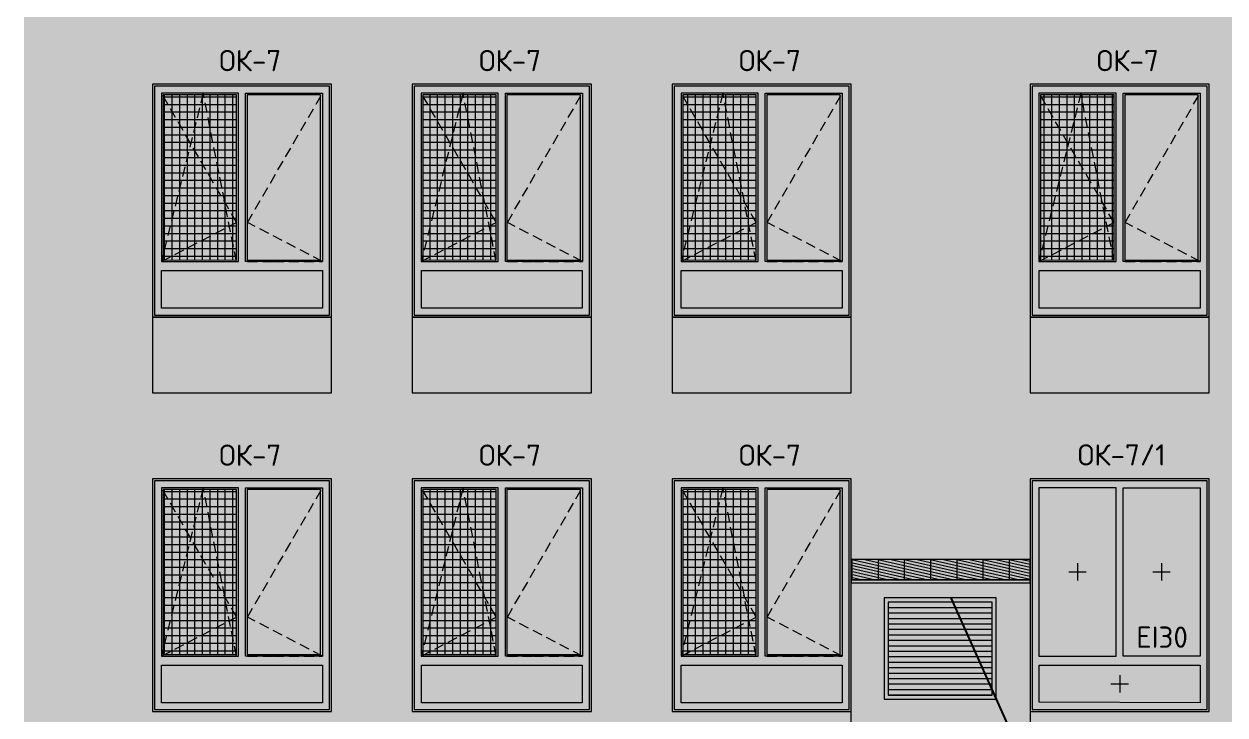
# Model space of a CAD drawing. Header units: millimetres. Extents: x -136099598 to 9192475, y 0 to 779331.
# Drawn here: x 274563 to 286441, y 289420 to 296250 of the extents above; entities that cross this region are included whole.
import ezdxf
from ezdxf import colors
from ezdxf.entities.mleader import LeaderData, LeaderLine
from ezdxf.math import Vec2, Vec3

# ---------------------------------------------------------------- set-up
doc = ezdxf.new("R2010")
doc.units = ezdxf.units.MM
doc.header["$MEASUREMENT"] = 0
doc.linetypes.add('ADSK_Штриховая_ш2 п1', pattern=[3, 2, -1])
doc.layers.get('0').update_dxf_attribs({"color": 250, "lineweight": 9})
for name, color, linetype, lineweight, true_color in [('!_Окно_00_Штрих_Стекло', 7, 'Continuous', 0, 0x737373), ('RAL 100 6030', 7, 'Continuous', 0, 0x989057), ('RAL 7016', 7, 'Continuous', 0, 0x383e42), ('RAL 90 10', 7, 'Continuous', 0, 0xf1ece1)]:
    doc.layers.add(name, color=color, linetype=linetype, lineweight=lineweight, true_color=true_color)
for name, color, linetype in [('PDF _0', 7, 'Continuous'), ('PDF _PDF _0', 7, 'Continuous'), ('PDF _Текст', 7, 'Continuous')]:
    doc.layers.add(name, color=color, linetype=linetype)
doc.layers.add('АР-Выноски', color=5, linetype='Continuous', lineweight=5)
doc.layers.add('СТЕНЫ кирпич ЛИДЕР', color=250, linetype='Continuous', lineweight=15)
doc.styles.add('ICOCPEUR', font='isocpeur.ttf')
doc.styles.add('ISOCPEUR', font='isocpeur.ttf', dxfattribs={"width": 0.7})
doc.styles.add('PDF ISOCPEUR', font='isocpeur.ttf')

# ---------------------------------------------------------------- blocks, each defined once
blk = doc.blocks.new('A$C5a98df8e')
at = {"layer": '!_Окно_00_Штрих_Стекло'}
h = blk.add_hatch(color=256, dxfattribs=at)
h.dxf.hatch_style = 1
h.set_gradient(color1=(70, 92, 124), color2=(219, 225, 235), name='CURVED')
h.paths.add_polyline_path([(88.91418560035527, 2212.762696000049), (851.5019628528389, 2212.762696000049), (850.069840348151, 548.4238148743752), (88.91418560035527, 548.4238148743752)])
h.paths.add_polyline_path([(1682.596321599558, 2213.016047161887), (920.7246055994183, 2212.25599367643), (920.7246055994183, 548.4238148743752), (1682.596321599558, 548.1704637125367)])
h.paths.add_polyline_path([(90.21357978926972, 460.4536994000664), (1681.724086994829, 458.4429726001108), (1681.297797929728, 88.99584011064144), (89.787290724169, 91.00656691065524)])
at = {"layer": 'RAL 7016'}
h = blk.add_hatch(color=256, dxfattribs=at)
h.dxf.hatch_style = 1
h.paths.add_polyline_path([(1771.510507199913, 2300.805603200104), (0, 2300.805603200104), (0, 0), (1771.510507199913, 0)])
h.paths.add_polyline_path([(921.5300965237257, 2212.436738650664), (1683.401812523865, 2212.762696000049), (1681.790830675251, 548.4238148743752), (919.9191146751109, 548.0978575249319)], flags=16)
h.paths.add_polyline_path([(850.7698286901577, 2212.762696000049), (850.8019745108322, 548.4238148743752), (88.92222205552389, 548.4238148743752), (88.90614914518665, 2212.762696000049)], flags=16)
h.paths.add_polyline_path([(1681.488852884882, 459.0529605355696), (1681.533040607406, 89.60449706553482), (90.02252911942196, 91.00529966503382), (89.97834139686893, 460.4537631350686)], flags=16)
at = {"layer": 'PDF _PDF _0', "lineweight": 0}
for p, q in [((469.8500436004251, 1466.819009386469), (469.8500436004251, 1294.367501487955)), ((1301.660463599488, 1466.819009386469), (1301.660463599488, 1294.367501487955)), ((383.6242896511394, 1380.593255437212), (556.0757975497108, 1380.593255437212)), ((1215.434709650202, 1380.593255437212), (1387.886217548774, 1380.593255437212)), ((887.1993261270982, 360.9481652230606), (887.1993261270982, 188.4966573245474)), ((800.9735721778125, 274.722411273804), (973.4250800763839, 274.722411273804))]:
    blk.add_line(p, q, dxfattribs=at)
for points in [[(0, 0), (1771.510507199913, 0), (1771.510507199913, 2300.805603200104), (0, 2300.805603200104)], [(20, 20), (1751.510507199913, 20), (1751.510507199913, 2280.805603200104), (20, 2280.805603200104)], [(88.91418560035527, 548.4238148743752), (850.785901600495, 548.4238148743752), (850.785901600495, 2212.762696000049), (88.91418560035527, 2212.762696000049)], [(1682.596321599558, 548.4238148743752), (920.7246055994183, 548.4238148743752), (920.7246055994183, 2212.762696000049), (1682.596321599558, 2212.762696000049)], [(1681.509636683622, 87.9892731999862), (90.00087051629089, 92.0107268000138), (90, 459.4483360000886), (1681.512248232495, 459.4483360000886)]]:
    blk.add_lwpolyline(points, close=True, dxfattribs=at)
at = {"layer": 'PDF _Текст', "lineweight": 0, "insert": (471.1862264169322, 2431.779848890612), "char_height": 209.9930287715913, "attachment_point": 7, "style": 'PDF ISOCPEUR'}
blk.add_mtext('ОК-7/1', dxfattribs=at)
at = {"layer": 'PDF _Текст', "color": 1, "lineweight": 0, "insert": (1051.922064632497, 630.9283493522671), "char_height": 209.9930287715913, "attachment_point": 7, "style": 'PDF ISOCPEUR'}
blk.add_mtext('EI30', dxfattribs=at)
blk = doc.blocks.new('A$C66574624')
at = {"layer": '!_Окно_00_Штрих_Стекло'}
h = blk.add_hatch(color=256, dxfattribs=at)
h.dxf.hatch_style = 1
h.set_gradient(color1=(70, 92, 124), color2=(219, 225, 235), name='CURVED')
h.paths.add_polyline_path([(423.9991061277688, 1625.850890190282), (1149.785007728264, 1626.104241352121), (1149.785007728264, -5.333858820900787), (423.9994598777557, -6.347262974188197)])
h.paths.add_polyline_path([(1981.595427727327, 1626.104241352121), (1255.80900091186, 1626.104240618763), (1255.809526126832, -6.347263468138408), (1981.595427727327, -5.333858820900787)])
h.paths.add_polyline_path([(408.9991061277688, -110.2530258478946), (2000.723193118378, -110.2530258478946), (2000.294365051319, -481.7115469543496), (408.9999766440596, -481.7120631146245)])
at = {"layer": 'PDF _PDF _0', "lineweight": 0, "true_color": 0x636466}
h = blk.add_hatch(dxfattribs=at)
h.set_pattern_fill('ANSI37', color=251, scale=600, angle=135)
h.set_pattern_definition([(180, (403.9991061277688, -569.7013618479832), (-7.105427357601002e-15, -75), []), (270, (403.9991061277688, -569.7013618479832), (75, -1.4210854715202e-14), [])])
h.paths.add_polyline_path([(1149.785007728264, -5.333858820900787), (1149.785007728264, 1627.117645999359), (423.9991061277688, 1626.104241352121), (423.9991061277688, -6.347263468138408)])
at = {"layer": 'RAL 7016'}
h = blk.add_hatch(color=256, dxfattribs=at)
h.dxf.hatch_style = 1
h.paths.add_polyline_path([(2090.509613327682, 1731.104241352121), (318.9991061277688, 1731.104241352121), (318.9991061277688, -569.7013618479832), (2090.509613327682, -569.7013618479832)])
h.paths.add_polyline_path([(1255.809526126832, 1626.104241352121), (1981.595427727327, 1626.104241352121), (1981.595427727327, -5.333858820900787), (1255.809526126832, -6.347263468138408)], flags=16)
h.paths.add_polyline_path([(1149.785007728264, 1626.104241352121), (1149.785007728264, -5.333858820900787), (423.9991061277688, -6.347263468138408), (423.9830332174315, 1626.177014336572)], flags=16)
h.paths.add_polyline_path([(2000.511354360293, -110.2530258478946), (2000.528065234452, -481.7121374722337), (408.9999766440596, -481.7120631146245), (408.9774475246668, -110.2530258478946)], flags=16)
at = {"layer": 'PDF _0', "linetype": 'ADSK_Штриховая_ш2 п1', "lineweight": 0, "ltscale": 50}
for points in [[(1149.785007728264, -21.27754697360797), (821.3491497281939, 1643.061334152066), (407.9132953924127, -21.27754697360797), (1149.785007728264, 365.2986381520168), (407.913291728124, 1643.061334152066)], [(1259.723711727187, -21.27754697360797), (1518.159569727257, -21.27754697360797), (2001.595424063038, -21.27754697360797), (1259.723711727187, 365.2986381520168), (2001.595427727327, 1643.061334152066)]]:
    blk.add_lwpolyline(points, dxfattribs=at)
at = {"layer": 'PDF _PDF _0', "lineweight": 0}
for points in [[(318.9991061277688, -569.7013618479832), (2090.509613327682, -569.7013618479832), (2090.509613327682, 1731.104241352121), (318.9991061277688, 1731.104241352121)], [(338.9991061277688, -549.7013618479832), (2070.509613327682, -549.7013618479832), (2070.509613327682, 1711.104241352121), (338.9991061277688, 1711.104241352121)], [(407.913291728124, -21.27754697360797), (1169.785007728264, -21.27754697360797), (1169.785007728264, 1643.061334152066), (407.913291728124, 1643.061334152066)], [(423.9991061277688, -6.347263468138408), (1149.785007728264, -5.333858820900787), (1149.785007728264, 1626.104241352121), (423.9991061277688, 1626.104241352121)], [(2001.595427727327, -21.27754697360797), (1239.723711727187, -21.27754697360797), (1239.723711727187, 1643.061334152066), (2001.595427727327, 1643.061334152066)], [(1255.809526126832, -6.347263468138408), (1981.595427727327, -5.333858820900787), (1981.595427727327, 1626.104241352121), (1255.809526126832, 1626.104241352121)], [(2000.508742811391, -481.712088647997), (408.9999766440596, -481.7120631146245), (408.9991061277688, -110.2530258478946), (2000.511354360293, -110.2530258478946)]]:
    blk.add_lwpolyline(points, close=True, dxfattribs=at)
at = {"layer": 'PDF _Текст', "lineweight": 0, "insert": (977.9991061277688, 1859.298638152017), "char_height": 209.9930287715913, "attachment_point": 7, "style": 'PDF ISOCPEUR'}
blk.add_mtext('ОК-7', dxfattribs=at)
blk = doc.blocks.new('A$C03ac3970')
at = {"layer": 'RAL 100 6030'}
h = blk.add_hatch(color=256, dxfattribs=at)
h.dxf.hatch_style = 1
h.paths.add_polyline_path([(0, 490.0648990662303), (1771.510507199913, 490.0648990066256), (1771.510507199913, -258.3652753338101), (0, -258.3652752742055)])
at = {"layer": 'СТЕНЫ кирпич ЛИДЕР', "ltscale": 100}
blk.add_lwpolyline([(1771.510507199913, 490.064899036428), (0, 490.064899036428), (0, -258.3652753636125), (1771.510507199913, -258.3652753636125)], close=True, dxfattribs=at)

msp = doc.modelspace()

# ---------------------------------------------------------------- hatches: boundary and pattern name
at = {"ltscale": 100}
h = msp.add_hatch(dxfattribs=at)
h.set_pattern_fill('ANSI31', color=256, scale=17, angle=135)
h.set_pattern_definition([(180, (-2472361.06319731, 5669523.162089229), (-3.552713678800501e-15, -53.97499999999999), [])])
h.paths.add_polyline_path([(284138.939180352, 290536.5805472127), (283109.1802385503, 290536.43236471), (283109.1802385503, 289614.3172082287), (284138.9391803521, 289616.2393273874)])
at = {"layer": 'RAL 7016', "ltscale": 100, "true_color": 0x000000, "transparency": 33554687}
h = msp.add_hatch(dxfattribs=at)
h.set_pattern_fill('ANSI32', color=18, scale=400, angle=45)
h.set_pattern_definition([(90, (8364257786.443039, 936337970.6674627), (-150, 0), []), (90, (8364257836.443039, 936338020.6674626), (-150, 0), [])])
h.paths.add_polyline_path([(284513.0004337084, 290957.8796676475), (282744.5100734908, 290956.6831756901), (282744.5105071996, 290757.1894756979), (284513.0008674172, 290757.1894756979)])
at = {"layer": 'RAL 90 10', "ltscale": 100, "transparency": 33554687}
h = msp.add_hatch(color=256, dxfattribs=at)
h.dxf.hatch_style = 1
h.paths.add_polyline_path([(309798.0111172738, 308453.5735429992), (274563.0000008238, 308453.5735429992), (274563.0000008238, 288553.5735429992), (284512.997747926, 288553.5735429992), (284555.819754045, 288553.5735429992), (308948.2350264658, 288553.5518880134), (308948.5453235114, 293010.0110808131), (309798.1819707839, 293011.8767920709)])
h = msp.add_hatch(color=256, dxfattribs=at)
h.dxf.hatch_style = 1
h.paths.add_polyline_path([(283069.1802385503, 290576.5064559614), (284179.0626618209, 290576.5064559614), (284178.8156988832, 289575.278267808), (283068.6821453279, 289575.2782678081)])
h.paths.add_polyline_path([(283109.1576199522, 290536.5064559613), (283109.187778083, 289615.278267808), (284138.9316408193, 289615.2782678081), (284138.9617989501, 290536.5064559614)], flags=16)
h = msp.add_hatch(color=256, dxfattribs=at)
h.dxf.hatch_style = 1
h.paths.add_polyline_path([(283109.4049077534, 289615.6898041688), (284138.7145111489, 289614.8667314473), (284138.9214026259, 290536.5064559614), (283109.1980162765, 290536.5064559613)])

# ---------------------------------------------------------------- linework, layer by layer
at = {"ltscale": 150}
for points in [[(282744.5105072041, 290727.8481544463), (284513.0000000042, 290727.8481544463), (284512.9999999997, 290957.2814216688), (282744.5105071996, 290957.2814216688)], [(283069.1802385503, 289575.2782678081), (284178.939180352, 289575.2782678081), (284178.939180352, 290576.5064559614), (283069.1802385503, 290576.5064559614)], [(283109.1802385503, 289615.2782678081), (284138.939180352, 289615.2782678081), (284138.939180352, 290536.5064559614), (283109.1802385503, 290536.5064559614)]]:
    msp.add_lwpolyline(points, close=True, dxfattribs=at)
at = {"ltscale": 150, "elevation": 0.06038508264010303}
for points in [[(284512.9977474498, 287807.4383382105), (282744.5082546497, 287807.4383382105), (282744.5105071997, 290727.8481544463), (284512.9999999998, 290727.8481544463)], [(282744.5105071996, 290727.8481544463), (284513.0000000088, 290727.8481544463), (284513.0000000088, 290757.1894756979), (282744.5105071996, 290757.1894756979)], [(282744.5105071997, 290757.1770515994), (284512.9999999997, 290757.1770515994), (284512.9999999997, 290757.1770515994), (282744.5105071997, 290757.1770515994)]]:
    msp.add_lwpolyline(points, close=True, dxfattribs=at)

# ---------------------------------------------------------------- block references
at = {"color": 18, "ltscale": 150, "true_color": 0x000000}
for name, p in [('A$C66574624', (275514.0008938716, 293923.2532498956)), ('A$C66574624', (278084.0008938718, 293923.2532498956)), ('A$C66574624', (280654.0008938719, 293923.2532498956)), ('A$C66574624', (284194.0008938719, 293923.2532498956)), ('A$C03ac3970', (275833.1874950681, 292863.4869890112)), ('A$C03ac3970', (278403.1874950682, 292863.4869890112)), ('A$C03ac3970', (280973.1874950684, 292863.4869890112)), ('A$C03ac3970', (284513.1874950684, 292863.4869890112)), ('A$C66574624', (275514.0008938716, 290023.2532498613)), ('A$C66574624', (278084.0008938718, 290023.2532498613)), ('A$C66574624', (280654.0008938719, 290023.2532498613)), ('A$C5a98df8e', (284512.9999999997, 289453.5518880135))]:
    msp.add_blockref(name, p, dxfattribs=at)

# ---------------------------------------------------------------- leaders
at = {"layer": 'АР-Выноски'}
ml = msp.add_multileader_mtext('Standard', dxfattribs=at)
ml.set_content('Устройство покрытия из профнастила окрашенного в цвет цоколя асфальт матовый), на металлическом каркасе. Примыкание к фасаду предусмотреть через отлив из оцинкованной стали с окраской по RAL 7016.', color=256, style='ICOCPEUR')
ml.set_leader_properties()
ml.build(insert=Vec2(0, 0))
ml.multileader.update_dxf_attribs({"text_left_attachment_type": 6, "text_right_attachment_type": 6, "dogleg_length": 100, "arrow_head_size": 250})
ctx = ml.context
ctx.base_point, ctx.char_height, ctx.arrow_head_size, ctx.landing_gap_size, ctx.plane_origin = Vec3(287350.6317911595, 282711.3947767615), 250, 250, 25, Vec3(287885.2145431504, 290608.3290798909)
ctx.left_attachment, ctx.right_attachment = 6, 6
notes = []
notes.append((ctx, [(1, (1, 1, 0), (287250.6317911595, 282711.3947767615), (1, 0), 100, [(0, [(283628.7552535997, 290806.3942760474)], 0, [])])]))
ctx.mtext.insert, ctx.mtext.width, ctx.mtext.defined_height, ctx.mtext.flow_direction = Vec3(287375.6317911595, 283011.3947767615), 8625.304839560296, 229.9999999999868, 5
ml = msp.add_multileader_mtext('Standard', dxfattribs=at)
ml.set_content('{\\W1;Вентиляционная решетка цвет RAL9010}', color=256, style='ISOCPEUR')
ml.set_leader_properties()
ml.build(insert=Vec2(0, 0))
ml.multileader.update_dxf_attribs({"text_left_attachment_type": 6, "text_right_attachment_type": 6, "dogleg_length": 100, "arrow_head_size": 250})
ctx = ml.context
ctx.base_point, ctx.char_height, ctx.arrow_head_size, ctx.landing_gap_size, ctx.plane_origin = Vec3(279398.8829369992, 284673.5228889212), 250, 250, 25, Vec3(285645.4590908224, 282949.2000509792)
ctx.left_attachment, ctx.right_attachment = 6, 6
notes.append((ctx, [(0, (1, 1, 0), (283573.8829369992, 284673.5228889212), (-1, 0), 100, [(0, [(283624.0597094512, 289575.2782678081)], 0, [])])]))
ctx.mtext.insert, ctx.mtext.width, ctx.mtext.flow_direction = Vec3(279423.8829369992, 284973.5228889212), 4753.672453045845, 5
for ctx, leaders in notes:
    for number, flags, end, landing, length, lines in leaders:
        leader = LeaderData()
        leader.index, (leader.has_last_leader_line, leader.has_dogleg_vector, leader.attachment_direction) = number, flags
        leader.last_leader_point, leader.dogleg_vector, leader.dogleg_length = Vec3(end), Vec3(landing), length
        for number, points, colour, breaks in lines:
            line = LeaderLine()
            line.index, line.vertices, line.color, line.breaks = number, Vec3.list(points), colors.encode_raw_color(colour), breaks
            leader.lines.append(line)
        ctx.leaders.append(leader)

doc.saveas('drawing.dxf')
